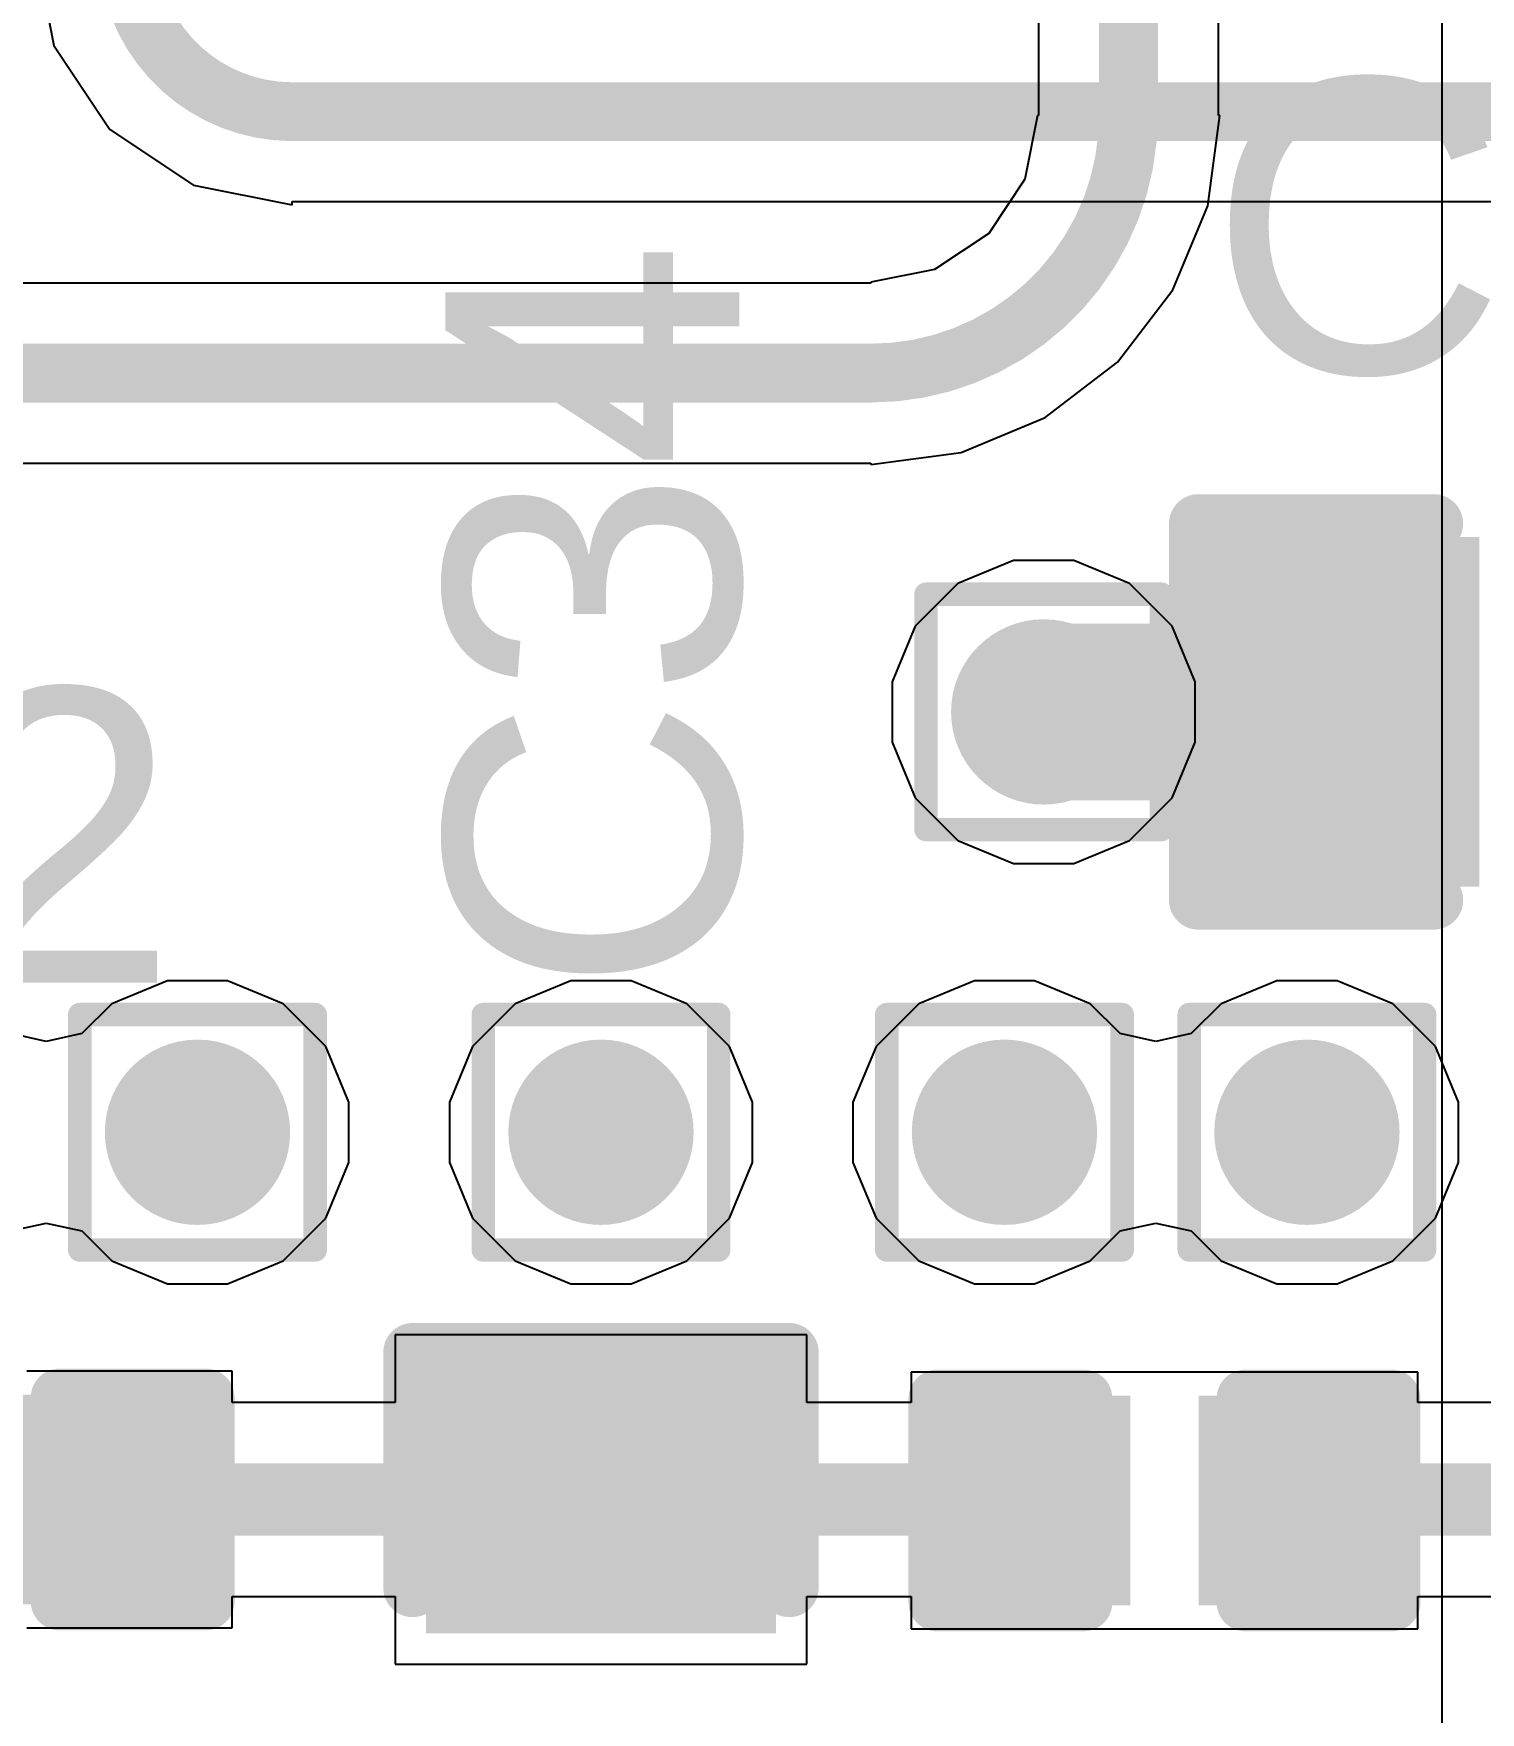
# Model space of a CAD drawing. Header units: inches. Extents: x -12 to 5355, y -7 to 5366.
# Drawn here: x 10.389 to 13.512, y 6.578 to 10.202 of the extents above; entities that cross this region are included whole.
import ezdxf

# ---------------------------------------------------------------- set-up
doc = ezdxf.new("R2010")
doc.units = ezdxf.units.IN
for name, color, linetype in [('BOTTOM LAYER', 5, 'Continuous'), ('Drill Drawing', 1, 'Continuous'), ('GROUND1', 16, 'Continuous'), ('GROUND2', 156, 'Continuous'), ('POWER', 76, 'Continuous'), ('SIGNAL', 90, 'Continuous'), ('TOP LAYER', 1, 'Continuous'), ('Top Overlay', 2, 'Continuous'), ('Top Paste', 8, 'Continuous'), ('Top Solder', 216, 'Continuous'), ('Via Holes', 16, 'Continuous')]:
    doc.layers.add(name, color=color, linetype=linetype)
doc.styles.add('Arial', font='', dxfattribs={"height": 0.2})
doc.styles.get('Arial').set_extended_font_data('Arial')

# ---------------------------------------------------------------- blocks, each defined once
blk = doc.blocks.new('C___0402_88')
at = {"layer": 'TOP LAYER'}
for points in [[(-0.6985, -0.3175), (-0.6985, 0.3175), (-0.2413, 0.3175), (-0.2413, -0.3175)], [(0.2413, -0.3175), (0.2413, 0.3175), (0.6985, 0.3175), (0.6985, -0.3175)]]:
    blk.add_hatch(color=1, dxfattribs=at).paths.add_polyline_path(points)
at = {"layer": 'Top Paste'}
for points in [[(-0.6985, -0.3175), (-0.6985, 0.3175), (-0.2413, 0.3175), (-0.2413, -0.3175)], [(0.2413, -0.3175), (0.2413, 0.3175), (0.6985, 0.3175), (0.6985, -0.3175)]]:
    blk.add_hatch(color=8, dxfattribs=at).paths.add_polyline_path(points)
at = {"layer": 'Top Solder'}
for points in [[(-0.7585, -0.3775), (-0.7585, 0.3775), (-0.1813, 0.3775), (-0.1813, -0.3775)], [(0.1813, -0.3775), (0.1813, 0.3775), (0.7585, 0.3775), (0.7585, -0.3775)]]:
    blk.add_hatch(color=216, dxfattribs=at).paths.add_polyline_path(points)
at = {"layer": 'Top Overlay'}
for points in [[(-0.7874, 0.4064, 0.127, 0.127, 0), (-0.7874, -0.4064, 0.127, 0.127, 0)], [(-0.7874, 0.4064, 0.127, 0.127, 0), (-0.2794, 0.4064, 0.127, 0.127, 0)], [(0.2794, 0.4064, 0.127, 0.127, 0), (0.7874, 0.4064, 0.127, 0.127, 0)], [(0.7874, 0.4064, 0.127, 0.127, 0), (0.7874, -0.4064, 0.127, 0.127, 0)], [(-0.7874, -0.4064, 0.127, 0.127, 0), (-0.2794, -0.4064, 0.127, 0.127, 0)], [(0.2794, -0.4064, 0.127, 0.127, 0), (0.7874, -0.4064, 0.127, 0.127, 0)]]:
    blk.add_lwpolyline(points, format="xyseb", dxfattribs=at)
for points in [[(-0.8191, 0.4064, 0.0635, 0.0635, 1), (-0.7556, 0.4064, 0.0635, 0.0635, 1)], [(-0.8191, 0.4064, 0.0635, 0.0635, 1), (-0.7556, 0.4064, 0.0635, 0.0635, 1)], [(-0.3111, 0.4064, 0.0635, 0.0635, 1), (-0.2477, 0.4064, 0.0635, 0.0635, 1)], [(0.2477, 0.4064, 0.0635, 0.0635, 1), (0.3111, 0.4064, 0.0635, 0.0635, 1)], [(0.7556, 0.4064, 0.0635, 0.0635, 1), (0.8191, 0.4064, 0.0635, 0.0635, 1)], [(0.7556, 0.4064, 0.0635, 0.0635, 1), (0.8191, 0.4064, 0.0635, 0.0635, 1)], [(-0.8191, -0.4064, 0.0635, 0.0635, 1), (-0.7556, -0.4064, 0.0635, 0.0635, 1)], [(-0.8191, -0.4064, 0.0635, 0.0635, 1), (-0.7556, -0.4064, 0.0635, 0.0635, 1)], [(-0.3111, -0.4064, 0.0635, 0.0635, 1), (-0.2477, -0.4064, 0.0635, 0.0635, 1)], [(0.2477, -0.4064, 0.0635, 0.0635, 1), (0.3111, -0.4064, 0.0635, 0.0635, 1)], [(0.7556, -0.4064, 0.0635, 0.0635, 1), (0.8191, -0.4064, 0.0635, 0.0635, 1)], [(0.7556, -0.4064, 0.0635, 0.0635, 1), (0.8191, -0.4064, 0.0635, 0.0635, 1)]]:
    blk.add_lwpolyline(points, format="xyseb", close=True, dxfattribs=at)
blk = doc.blocks.new('C___0402_120')
at = {"layer": 'TOP LAYER'}
for points in [[(-0.6985, -0.3175), (-0.6985, 0.3175), (-0.2413, 0.3175), (-0.2413, -0.3175)], [(0.2413, -0.3175), (0.2413, 0.3175), (0.6985, 0.3175), (0.6985, -0.3175)]]:
    blk.add_hatch(color=1, dxfattribs=at).paths.add_polyline_path(points)
at = {"layer": 'Top Paste'}
for points in [[(-0.6985, -0.3175), (-0.6985, 0.3175), (-0.2413, 0.3175), (-0.2413, -0.3175)], [(0.2413, -0.3175), (0.2413, 0.3175), (0.6985, 0.3175), (0.6985, -0.3175)]]:
    blk.add_hatch(color=8, dxfattribs=at).paths.add_polyline_path(points)
at = {"layer": 'Top Solder'}
for points in [[(-0.7585, -0.3775), (-0.7585, 0.3775), (-0.1813, 0.3775), (-0.1813, -0.3775)], [(0.1813, -0.3775), (0.1813, 0.3775), (0.7585, 0.3775), (0.7585, -0.3775)]]:
    blk.add_hatch(color=216, dxfattribs=at).paths.add_polyline_path(points)
at = {"layer": 'Top Overlay'}
for points in [[(-0.7874, 0.4064, 0.127, 0.127, 0), (-0.7874, -0.4064, 0.127, 0.127, 0)], [(-0.2794, 0.4064, 0.127, 0.127, 0), (-0.7874, 0.4064, 0.127, 0.127, 0)], [(0.7874, 0.4064, 0.127, 0.127, 0), (0.2794, 0.4064, 0.127, 0.127, 0)], [(0.7874, 0.4064, 0.127, 0.127, 0), (0.7874, -0.4064, 0.127, 0.127, 0)], [(-0.2794, -0.4064, 0.127, 0.127, 0), (-0.7874, -0.4064, 0.127, 0.127, 0)], [(0.7874, -0.4064, 0.127, 0.127, 0), (0.2794, -0.4064, 0.127, 0.127, 0)]]:
    blk.add_lwpolyline(points, format="xyseb", dxfattribs=at)
for points in [[(-0.8191, 0.4064, 0.0635, 0.0635, 1), (-0.7556, 0.4064, 0.0635, 0.0635, 1)], [(-0.8191, 0.4064, 0.0635, 0.0635, 1), (-0.7556, 0.4064, 0.0635, 0.0635, 1)], [(-0.3111, 0.4064, 0.0635, 0.0635, 1), (-0.2477, 0.4064, 0.0635, 0.0635, 1)], [(0.2477, 0.4064, 0.0635, 0.0635, 1), (0.3111, 0.4064, 0.0635, 0.0635, 1)], [(0.7556, 0.4064, 0.0635, 0.0635, 1), (0.8191, 0.4064, 0.0635, 0.0635, 1)], [(0.7556, 0.4064, 0.0635, 0.0635, 1), (0.8191, 0.4064, 0.0635, 0.0635, 1)], [(-0.8191, -0.4064, 0.0635, 0.0635, 1), (-0.7556, -0.4064, 0.0635, 0.0635, 1)], [(-0.8191, -0.4064, 0.0635, 0.0635, 1), (-0.7556, -0.4064, 0.0635, 0.0635, 1)], [(-0.3111, -0.4064, 0.0635, 0.0635, 1), (-0.2477, -0.4064, 0.0635, 0.0635, 1)], [(0.2477, -0.4064, 0.0635, 0.0635, 1), (0.3111, -0.4064, 0.0635, 0.0635, 1)], [(0.7556, -0.4064, 0.0635, 0.0635, 1), (0.8191, -0.4064, 0.0635, 0.0635, 1)], [(0.7556, -0.4064, 0.0635, 0.0635, 1), (0.8191, -0.4064, 0.0635, 0.0635, 1)]]:
    blk.add_lwpolyline(points, format="xyseb", close=True, dxfattribs=at)
blk = doc.blocks.new('INDC0603X03L_C_151')
at = {"layer": 'TOP LAYER'}
for points in [[(-0.4199, -0.1499), (-0.4199, 0.1501), (-0.1499, 0.1501), (-0.1499, -0.1499)], [(0.1501, -0.1499), (0.1501, 0.1501), (0.4201, 0.1501), (0.4201, -0.1499)]]:
    blk.add_hatch(color=1, dxfattribs=at).paths.add_polyline_path(points)
at = {"layer": 'Top Paste'}
for points in [[(-0.4199, -0.1499), (-0.4199, 0.1501), (-0.1499, 0.1501), (-0.1499, -0.1499)], [(0.1501, -0.1499), (0.1501, 0.1501), (0.4201, 0.1501), (0.4201, -0.1499)]]:
    blk.add_hatch(color=8, dxfattribs=at).paths.add_polyline_path(points)
at = {"layer": 'Top Solder'}
for points in [[(-0.4961, -0.2261), (-0.4961, 0.2263), (-0.0737, 0.2263), (-0.0737, -0.2261)], [(0.0739, -0.2261), (0.0739, 0.2263), (0.4963, 0.2263), (0.4963, -0.2261)]]:
    blk.add_hatch(color=216, dxfattribs=at).paths.add_polyline_path(points)
at = {"layer": 'Top Overlay'}
for points in [[(-0.1749, 0.2201, 0.125, 0.125, 0), (-0.4899, 0.2201, 0.125, 0.125, 0)], [(-0.4899, 0.2201, 0.125, 0.125, 0), (-0.4899, -0.2199, 0.125, 0.125, 0)], [(0.4901, 0.2201, 0.125, 0.125, 0), (0.1751, 0.2201, 0.125, 0.125, 0)], [(0.4901, 0.2201, 0.125, 0.125, 0), (0.4901, -0.2199, 0.125, 0.125, 0)], [(-0.1749, -0.2199, 0.125, 0.125, 0), (-0.4899, -0.2199, 0.125, 0.125, 0)], [(0.4901, -0.2199, 0.125, 0.125, 0), (0.1751, -0.2199, 0.125, 0.125, 0)]]:
    blk.add_lwpolyline(points, format="xyseb", dxfattribs=at)
for points in [[(-0.5212, 0.2201, 0.0625, 0.0625, 1), (-0.4587, 0.2201, 0.0625, 0.0625, 1)], [(-0.5212, 0.2201, 0.0625, 0.0625, 1), (-0.4587, 0.2201, 0.0625, 0.0625, 1)], [(-0.2062, 0.2201, 0.0625, 0.0625, 1), (-0.1437, 0.2201, 0.0625, 0.0625, 1)], [(0.1438, 0.2201, 0.0625, 0.0625, 1), (0.2063, 0.2201, 0.0625, 0.0625, 1)], [(0.4588, 0.2201, 0.0625, 0.0625, 1), (0.5213, 0.2201, 0.0625, 0.0625, 1)], [(0.4588, 0.2201, 0.0625, 0.0625, 1), (0.5213, 0.2201, 0.0625, 0.0625, 1)], [(-0.5212, -0.2199, 0.0625, 0.0625, 1), (-0.4587, -0.2199, 0.0625, 0.0625, 1)], [(-0.5212, -0.2199, 0.0625, 0.0625, 1), (-0.4587, -0.2199, 0.0625, 0.0625, 1)], [(-0.2062, -0.2199, 0.0625, 0.0625, 1), (-0.1437, -0.2199, 0.0625, 0.0625, 1)], [(0.1438, -0.2199, 0.0625, 0.0625, 1), (0.2063, -0.2199, 0.0625, 0.0625, 1)], [(0.4588, -0.2199, 0.0625, 0.0625, 1), (0.5213, -0.2199, 0.0625, 0.0625, 1)], [(0.4588, -0.2199, 0.0625, 0.0625, 1), (0.5213, -0.2199, 0.0625, 0.0625, 1)]]:
    blk.add_lwpolyline(points, format="xyseb", close=True, dxfattribs=at)
blk = doc.blocks.new('INDC0603X03L_C_159')
at = {"layer": 'TOP LAYER'}
for points in [[(-0.4199, -0.1499), (-0.4199, 0.1501), (-0.1499, 0.1501), (-0.1499, -0.1499)], [(0.1501, -0.1499), (0.1501, 0.1501), (0.4201, 0.1501), (0.4201, -0.1499)]]:
    blk.add_hatch(color=1, dxfattribs=at).paths.add_polyline_path(points)
at = {"layer": 'Top Paste'}
for points in [[(-0.4199, -0.1499), (-0.4199, 0.1501), (-0.1499, 0.1501), (-0.1499, -0.1499)], [(0.1501, -0.1499), (0.1501, 0.1501), (0.4201, 0.1501), (0.4201, -0.1499)]]:
    blk.add_hatch(color=8, dxfattribs=at).paths.add_polyline_path(points)
at = {"layer": 'Top Solder'}
for points in [[(-0.4961, -0.2261), (-0.4961, 0.2263), (-0.0737, 0.2263), (-0.0737, -0.2261)], [(0.0739, -0.2261), (0.0739, 0.2263), (0.4963, 0.2263), (0.4963, -0.2261)]]:
    blk.add_hatch(color=216, dxfattribs=at).paths.add_polyline_path(points)
at = {"layer": 'Top Overlay'}
for points in [[(-0.1749, 0.2201, 0.125, 0.125, 0), (-0.4899, 0.2201, 0.125, 0.125, 0)], [(-0.4899, 0.2201, 0.125, 0.125, 0), (-0.4899, -0.2199, 0.125, 0.125, 0)], [(0.4901, 0.2201, 0.125, 0.125, 0), (0.1751, 0.2201, 0.125, 0.125, 0)], [(0.4901, 0.2201, 0.125, 0.125, 0), (0.4901, -0.2199, 0.125, 0.125, 0)], [(-0.1749, -0.2199, 0.125, 0.125, 0), (-0.4899, -0.2199, 0.125, 0.125, 0)], [(0.4901, -0.2199, 0.125, 0.125, 0), (0.1751, -0.2199, 0.125, 0.125, 0)]]:
    blk.add_lwpolyline(points, format="xyseb", dxfattribs=at)
for points in [[(-0.5212, 0.2201, 0.0625, 0.0625, 1), (-0.4587, 0.2201, 0.0625, 0.0625, 1)], [(-0.5212, 0.2201, 0.0625, 0.0625, 1), (-0.4587, 0.2201, 0.0625, 0.0625, 1)], [(-0.2062, 0.2201, 0.0625, 0.0625, 1), (-0.1437, 0.2201, 0.0625, 0.0625, 1)], [(0.1438, 0.2201, 0.0625, 0.0625, 1), (0.2063, 0.2201, 0.0625, 0.0625, 1)], [(0.4588, 0.2201, 0.0625, 0.0625, 1), (0.5213, 0.2201, 0.0625, 0.0625, 1)], [(0.4588, 0.2201, 0.0625, 0.0625, 1), (0.5213, 0.2201, 0.0625, 0.0625, 1)], [(-0.5212, -0.2199, 0.0625, 0.0625, 1), (-0.4587, -0.2199, 0.0625, 0.0625, 1)], [(-0.5212, -0.2199, 0.0625, 0.0625, 1), (-0.4587, -0.2199, 0.0625, 0.0625, 1)], [(-0.2062, -0.2199, 0.0625, 0.0625, 1), (-0.1437, -0.2199, 0.0625, 0.0625, 1)], [(0.1438, -0.2199, 0.0625, 0.0625, 1), (0.2063, -0.2199, 0.0625, 0.0625, 1)], [(0.4588, -0.2199, 0.0625, 0.0625, 1), (0.5213, -0.2199, 0.0625, 0.0625, 1)], [(0.4588, -0.2199, 0.0625, 0.0625, 1), (0.5213, -0.2199, 0.0625, 0.0625, 1)]]:
    blk.add_lwpolyline(points, format="xyseb", close=True, dxfattribs=at)

msp = doc.modelspace()

# ---------------------------------------------------------------- hatches: boundary and pattern name
at = {"layer": 'BOTTOM LAYER'}
h = msp.add_hatch(color=5, dxfattribs=at)
edge = h.paths.add_edge_path()
edge.add_arc((12.5693, 8.7376), 0.2, 0, 360)
h = msp.add_hatch(color=5, dxfattribs=at)
edge = h.paths.add_edge_path()
edge.add_arc((10.7428, 7.8304), 0.2, 0, 360)
h = msp.add_hatch(color=5, dxfattribs=at)
edge = h.paths.add_edge_path()
edge.add_arc((11.6137, 7.8304), 0.2, 0, 360)
h = msp.add_hatch(color=5, dxfattribs=at)
edge = h.paths.add_edge_path()
edge.add_arc((12.4846, 7.8304), 0.2, 0, 360)
h = msp.add_hatch(color=5, dxfattribs=at)
edge = h.paths.add_edge_path()
edge.add_arc((13.1374, 7.8304), 0.2, 0, 360)
at = {"layer": 'GROUND1'}
h = msp.add_hatch(color=16, dxfattribs=at)
edge = h.paths.add_edge_path()
edge.add_arc((12.5693, 8.7376), 0.2, 0, 360)
h = msp.add_hatch(color=16, dxfattribs=at)
edge = h.paths.add_edge_path()
edge.add_arc((10.7428, 7.8304), 0.2, 0, 360)
h = msp.add_hatch(color=16, dxfattribs=at)
edge = h.paths.add_edge_path()
edge.add_arc((11.6137, 7.8304), 0.2, 0, 360)
h = msp.add_hatch(color=16, dxfattribs=at)
edge = h.paths.add_edge_path()
edge.add_arc((12.4846, 7.8304), 0.2, 0, 360)
h = msp.add_hatch(color=16, dxfattribs=at)
edge = h.paths.add_edge_path()
edge.add_arc((13.1374, 7.8304), 0.2, 0, 360)
at = {"layer": 'GROUND2'}
h = msp.add_hatch(color=156, dxfattribs=at)
edge = h.paths.add_edge_path()
edge.add_arc((12.5693, 8.7376), 0.2, 0, 360)
h = msp.add_hatch(color=156, dxfattribs=at)
edge = h.paths.add_edge_path()
edge.add_arc((10.7428, 7.8304), 0.2, 0, 360)
h = msp.add_hatch(color=156, dxfattribs=at)
edge = h.paths.add_edge_path()
edge.add_arc((11.6137, 7.8304), 0.2, 0, 360)
h = msp.add_hatch(color=156, dxfattribs=at)
edge = h.paths.add_edge_path()
edge.add_arc((12.4846, 7.8304), 0.2, 0, 360)
h = msp.add_hatch(color=156, dxfattribs=at)
edge = h.paths.add_edge_path()
edge.add_arc((13.1374, 7.8304), 0.2, 0, 360)
at = {"layer": 'POWER'}
h = msp.add_hatch(color=76, dxfattribs=at)
edge = h.paths.add_edge_path()
edge.add_arc((12.5693, 8.7376), 0.2, 0, 360)
h = msp.add_hatch(color=76, dxfattribs=at)
edge = h.paths.add_edge_path()
edge.add_arc((10.7428, 7.8304), 0.2, 0, 360)
h = msp.add_hatch(color=76, dxfattribs=at)
edge = h.paths.add_edge_path()
edge.add_arc((11.6137, 7.8304), 0.2, 0, 360)
h = msp.add_hatch(color=76, dxfattribs=at)
edge = h.paths.add_edge_path()
edge.add_arc((12.4846, 7.8304), 0.2, 0, 360)
h = msp.add_hatch(color=76, dxfattribs=at)
edge = h.paths.add_edge_path()
edge.add_arc((13.1374, 7.8304), 0.2, 0, 360)
at = {"layer": 'SIGNAL'}
h = msp.add_hatch(color=90, dxfattribs=at)
edge = h.paths.add_edge_path()
edge.add_arc((12.5693, 8.7376), 0.2, 0, 360)
h = msp.add_hatch(color=90, dxfattribs=at)
edge = h.paths.add_edge_path()
edge.add_arc((10.7428, 7.8304), 0.2, 0, 360)
h = msp.add_hatch(color=90, dxfattribs=at)
edge = h.paths.add_edge_path()
edge.add_arc((11.6137, 7.8304), 0.2, 0, 360)
h = msp.add_hatch(color=90, dxfattribs=at)
edge = h.paths.add_edge_path()
edge.add_arc((12.4846, 7.8304), 0.2, 0, 360)
h = msp.add_hatch(color=90, dxfattribs=at)
edge = h.paths.add_edge_path()
edge.add_arc((13.1374, 7.8304), 0.2, 0, 360)
at = {"layer": 'TOP LAYER'}
h = msp.add_hatch(color=1, dxfattribs=at)
edge = h.paths.add_edge_path()
edge.add_arc((12.5693, 8.7376), 0.2, 0, 360)
h = msp.add_hatch(color=1, dxfattribs=at)
edge = h.paths.add_edge_path()
edge.add_arc((10.7428, 7.8304), 0.2, 0, 360)
h = msp.add_hatch(color=1, dxfattribs=at)
edge = h.paths.add_edge_path()
edge.add_arc((11.6137, 7.8304), 0.2, 0, 360)
h = msp.add_hatch(color=1, dxfattribs=at)
edge = h.paths.add_edge_path()
edge.add_arc((12.4846, 7.8304), 0.2, 0, 360)
h = msp.add_hatch(color=1, dxfattribs=at)
edge = h.paths.add_edge_path()
edge.add_arc((13.1374, 7.8304), 0.2, 0, 360)
at = {"layer": 'Via Holes'}
h = msp.add_hatch(color=7, dxfattribs=at)
edge = h.paths.add_edge_path()
edge.add_arc((12.5693, 8.7376), 0.1, 0, 360)
h = msp.add_hatch(color=7, dxfattribs=at)
edge = h.paths.add_edge_path()
edge.add_arc((10.7428, 7.8304), 0.1, 0, 360)
h = msp.add_hatch(color=7, dxfattribs=at)
edge = h.paths.add_edge_path()
edge.add_arc((11.6137, 7.8304), 0.1, 0, 360)
h = msp.add_hatch(color=7, dxfattribs=at)
edge = h.paths.add_edge_path()
edge.add_arc((12.4846, 7.8304), 0.1, 0, 360)
h = msp.add_hatch(color=7, dxfattribs=at)
edge = h.paths.add_edge_path()
edge.add_arc((13.1374, 7.8304), 0.1, 0, 360)

# ---------------------------------------------------------------- linework, layer by layer
at = {"layer": 'BOTTOM LAYER'}
for p, q in [((10.3906, 10.3886), (10.433, 10.1755)), ((10.433, 10.1755), (10.5537, 9.9949)), ((10.5537, 9.9949), (10.7343, 9.8742)), ((10.7343, 9.8742), (10.9474, 9.8318)), ((10.9474, 9.8318), (10.9474, 9.8388)), ((10.9474, 9.8388), (14.6323, 9.8388))]:
    msp.add_line(p, q, dxfattribs=at)
for points in [[(10.9474, 10.033, 0.127, 0.127, -0.414214), (10.5918, 10.3886, 0.127, 0.127, 0)], [(10.9474, 10.033, 0.127, 0.127, 0), (16.764, 10.033, 0.127, 0.127, 0)]]:
    msp.add_lwpolyline(points, format="xyseb", dxfattribs=at)
msp.add_lwpolyline([(10.9156, 10.033, 0.0635, 0.0635, 1), (10.9792, 10.033, 0.0635, 0.0635, 1)], format="xyseb", close=True, dxfattribs=at)
msp.add_lwpolyline([(10.9156, 10.033, 0.0635, 0.0635, 1), (10.9792, 10.033, 0.0635, 0.0635, 1)], format="xyseb", close=True, dxfattribs=at)
at = {"layer": 'Drill Drawing'}
for points in [[(12.3153, 8.9916, 0.0508, 0.0508, 0), (12.8233, 8.9916, 0.0508, 0.0508, 0)], [(12.3153, 8.4836, 0.0508, 0.0508, 0), (12.3153, 8.9916, 0.0508, 0.0508, 0)], [(12.8233, 8.4836, 0.0508, 0.0508, 0), (12.8233, 8.9916, 0.0508, 0.0508, 0)], [(12.3153, 8.4836, 0.0508, 0.0508, 0), (12.8233, 8.4836, 0.0508, 0.0508, 0)], [(10.4888, 8.0844, 0.0508, 0.0508, 0), (10.9968, 8.0844, 0.0508, 0.0508, 0)], [(10.4888, 7.5764, 0.0508, 0.0508, 0), (10.4888, 8.0844, 0.0508, 0.0508, 0)], [(10.9968, 7.5764, 0.0508, 0.0508, 0), (10.9968, 8.0844, 0.0508, 0.0508, 0)], [(11.3597, 8.0844, 0.0508, 0.0508, 0), (11.8677, 8.0844, 0.0508, 0.0508, 0)], [(11.3597, 7.5764, 0.0508, 0.0508, 0), (11.3597, 8.0844, 0.0508, 0.0508, 0)], [(11.8677, 7.5764, 0.0508, 0.0508, 0), (11.8677, 8.0844, 0.0508, 0.0508, 0)], [(12.2306, 8.0844, 0.0508, 0.0508, 0), (12.7386, 8.0844, 0.0508, 0.0508, 0)], [(12.2306, 7.5764, 0.0508, 0.0508, 0), (12.2306, 8.0844, 0.0508, 0.0508, 0)], [(12.7386, 7.5764, 0.0508, 0.0508, 0), (12.7386, 8.0844, 0.0508, 0.0508, 0)], [(12.8834, 8.0844, 0.0508, 0.0508, 0), (13.3914, 8.0844, 0.0508, 0.0508, 0)], [(12.8834, 7.5764, 0.0508, 0.0508, 0), (12.8834, 8.0844, 0.0508, 0.0508, 0)], [(13.3914, 7.5764, 0.0508, 0.0508, 0), (13.3914, 8.0844, 0.0508, 0.0508, 0)], [(10.4888, 7.5764, 0.0508, 0.0508, 0), (10.9968, 7.5764, 0.0508, 0.0508, 0)], [(11.3597, 7.5764, 0.0508, 0.0508, 0), (11.8677, 7.5764, 0.0508, 0.0508, 0)], [(12.2306, 7.5764, 0.0508, 0.0508, 0), (12.7386, 7.5764, 0.0508, 0.0508, 0)], [(12.8834, 7.5764, 0.0508, 0.0508, 0), (13.3914, 7.5764, 0.0508, 0.0508, 0)]]:
    msp.add_lwpolyline(points, format="xyseb", dxfattribs=at)
for points in [[(12.3026, 8.9916, 0.0254, 0.0254, 1), (12.328, 8.9916, 0.0254, 0.0254, 1)], [(12.3026, 8.9916, 0.0254, 0.0254, 1), (12.328, 8.9916, 0.0254, 0.0254, 1)], [(12.8106, 8.9916, 0.0254, 0.0254, 1), (12.836, 8.9916, 0.0254, 0.0254, 1)], [(12.8106, 8.9916, 0.0254, 0.0254, 1), (12.836, 8.9916, 0.0254, 0.0254, 1)], [(12.3026, 8.4836, 0.0254, 0.0254, 1), (12.328, 8.4836, 0.0254, 0.0254, 1)], [(12.3026, 8.4836, 0.0254, 0.0254, 1), (12.328, 8.4836, 0.0254, 0.0254, 1)], [(12.8106, 8.4836, 0.0254, 0.0254, 1), (12.836, 8.4836, 0.0254, 0.0254, 1)], [(12.8106, 8.4836, 0.0254, 0.0254, 1), (12.836, 8.4836, 0.0254, 0.0254, 1)], [(10.4761, 8.0844, 0.0254, 0.0254, 1), (10.5015, 8.0844, 0.0254, 0.0254, 1)], [(10.4761, 8.0844, 0.0254, 0.0254, 1), (10.5015, 8.0844, 0.0254, 0.0254, 1)], [(10.9841, 8.0844, 0.0254, 0.0254, 1), (11.0095, 8.0844, 0.0254, 0.0254, 1)], [(10.9841, 8.0844, 0.0254, 0.0254, 1), (11.0095, 8.0844, 0.0254, 0.0254, 1)], [(11.347, 8.0844, 0.0254, 0.0254, 1), (11.3724, 8.0844, 0.0254, 0.0254, 1)], [(11.347, 8.0844, 0.0254, 0.0254, 1), (11.3724, 8.0844, 0.0254, 0.0254, 1)], [(11.855, 8.0844, 0.0254, 0.0254, 1), (11.8804, 8.0844, 0.0254, 0.0254, 1)], [(11.855, 8.0844, 0.0254, 0.0254, 1), (11.8804, 8.0844, 0.0254, 0.0254, 1)], [(12.2179, 8.0844, 0.0254, 0.0254, 1), (12.2433, 8.0844, 0.0254, 0.0254, 1)], [(12.2179, 8.0844, 0.0254, 0.0254, 1), (12.2433, 8.0844, 0.0254, 0.0254, 1)], [(12.7259, 8.0844, 0.0254, 0.0254, 1), (12.7513, 8.0844, 0.0254, 0.0254, 1)], [(12.7259, 8.0844, 0.0254, 0.0254, 1), (12.7513, 8.0844, 0.0254, 0.0254, 1)], [(12.8707, 8.0844, 0.0254, 0.0254, 1), (12.8961, 8.0844, 0.0254, 0.0254, 1)], [(12.8707, 8.0844, 0.0254, 0.0254, 1), (12.8961, 8.0844, 0.0254, 0.0254, 1)], [(13.3787, 8.0844, 0.0254, 0.0254, 1), (13.4041, 8.0844, 0.0254, 0.0254, 1)], [(13.3787, 8.0844, 0.0254, 0.0254, 1), (13.4041, 8.0844, 0.0254, 0.0254, 1)], [(10.4761, 7.5764, 0.0254, 0.0254, 1), (10.5015, 7.5764, 0.0254, 0.0254, 1)], [(10.4761, 7.5764, 0.0254, 0.0254, 1), (10.5015, 7.5764, 0.0254, 0.0254, 1)], [(10.9841, 7.5764, 0.0254, 0.0254, 1), (11.0095, 7.5764, 0.0254, 0.0254, 1)], [(10.9841, 7.5764, 0.0254, 0.0254, 1), (11.0095, 7.5764, 0.0254, 0.0254, 1)], [(11.347, 7.5764, 0.0254, 0.0254, 1), (11.3724, 7.5764, 0.0254, 0.0254, 1)], [(11.347, 7.5764, 0.0254, 0.0254, 1), (11.3724, 7.5764, 0.0254, 0.0254, 1)], [(11.855, 7.5764, 0.0254, 0.0254, 1), (11.8804, 7.5764, 0.0254, 0.0254, 1)], [(11.855, 7.5764, 0.0254, 0.0254, 1), (11.8804, 7.5764, 0.0254, 0.0254, 1)], [(12.2179, 7.5764, 0.0254, 0.0254, 1), (12.2433, 7.5764, 0.0254, 0.0254, 1)], [(12.2179, 7.5764, 0.0254, 0.0254, 1), (12.2433, 7.5764, 0.0254, 0.0254, 1)], [(12.7259, 7.5764, 0.0254, 0.0254, 1), (12.7513, 7.5764, 0.0254, 0.0254, 1)], [(12.7259, 7.5764, 0.0254, 0.0254, 1), (12.7513, 7.5764, 0.0254, 0.0254, 1)], [(12.8707, 7.5764, 0.0254, 0.0254, 1), (12.8961, 7.5764, 0.0254, 0.0254, 1)], [(12.8707, 7.5764, 0.0254, 0.0254, 1), (12.8961, 7.5764, 0.0254, 0.0254, 1)], [(13.3787, 7.5764, 0.0254, 0.0254, 1), (13.4041, 7.5764, 0.0254, 0.0254, 1)], [(13.3787, 7.5764, 0.0254, 0.0254, 1), (13.4041, 7.5764, 0.0254, 0.0254, 1)]]:
    msp.add_lwpolyline(points, format="xyseb", close=True, dxfattribs=at)
at = {"layer": 'POWER'}
for p, q in [((12.5043, 9.0646), (12.3841, 9.0148)), ((12.6343, 9.0646), (12.5043, 9.0646)), ((12.7545, 9.0148), (12.6343, 9.0646)), ((12.3841, 9.0148), (12.2921, 8.9228)), ((12.8465, 8.9228), (12.7545, 9.0148)), ((12.2921, 8.9228), (12.2423, 8.8026)), ((12.8963, 8.8026), (12.8465, 8.9228)), ((12.2423, 8.8026), (12.2423, 8.6726)), ((12.8963, 8.6726), (12.8963, 8.8026)), ((12.2423, 8.6726), (12.2921, 8.5524)), ((12.8465, 8.5524), (12.8963, 8.6726)), ((12.2921, 8.5524), (12.3841, 8.4604)), ((12.7545, 8.4604), (12.8465, 8.5524)), ((12.3841, 8.4604), (12.5043, 8.4106)), ((12.6343, 8.4106), (12.7545, 8.4604)), ((12.5043, 8.4106), (12.6343, 8.4106)), ((10.6778, 8.1574), (10.5576, 8.1076)), ((10.8078, 8.1574), (10.6778, 8.1574)), ((10.928, 8.1076), (10.8078, 8.1574)), ((11.5487, 8.1574), (11.4285, 8.1076)), ((11.6787, 8.1574), (11.5487, 8.1574)), ((11.7989, 8.1076), (11.6787, 8.1574)), ((12.4196, 8.1574), (12.2994, 8.1076)), ((12.5496, 8.1574), (12.4196, 8.1574)), ((12.6698, 8.1076), (12.5496, 8.1574)), ((13.0723, 8.1574), (12.9521, 8.1076)), ((13.2024, 8.1574), (13.0723, 8.1574)), ((13.3226, 8.1076), (13.2024, 8.1574)), ((10.5576, 8.1076), (10.4932, 8.0433)), ((11.02, 8.0156), (10.928, 8.1076)), ((11.4285, 8.1076), (11.3365, 8.0156)), ((11.8909, 8.0156), (11.7989, 8.1076)), ((12.2994, 8.1076), (12.2074, 8.0156)), ((12.7342, 8.0433), (12.6698, 8.1076)), ((12.9521, 8.1076), (12.8878, 8.0433)), ((13.4146, 8.0156), (13.3226, 8.1076)), ((10.4164, 8.0264), (10.3396, 8.0433)), ((10.4932, 8.0433), (10.4164, 8.0264)), ((11.0698, 7.8954), (11.02, 8.0156)), ((11.3365, 8.0156), (11.2867, 7.8954)), ((11.9407, 7.8954), (11.8909, 8.0156)), ((12.2074, 8.0156), (12.1576, 7.8954)), ((12.811, 8.0264), (12.7342, 8.0433)), ((12.8878, 8.0433), (12.811, 8.0264)), ((13.4644, 7.8954), (13.4146, 8.0156)), ((11.0698, 7.7654), (11.0698, 7.8954)), ((11.2867, 7.8954), (11.2867, 7.7654)), ((11.9407, 7.7654), (11.9407, 7.8954)), ((12.1576, 7.8954), (12.1576, 7.7654)), ((13.4644, 7.7654), (13.4644, 7.8954)), ((11.02, 7.6452), (11.0698, 7.7654)), ((11.2867, 7.7654), (11.3365, 7.6452)), ((11.8909, 7.6452), (11.9407, 7.7654)), ((12.1576, 7.7654), (12.2074, 7.6452)), ((13.4146, 7.6452), (13.4644, 7.7654)), ((10.928, 7.5532), (11.02, 7.6452)), ((11.3365, 7.6452), (11.4285, 7.5532)), ((11.7989, 7.5532), (11.8909, 7.6452)), ((12.2074, 7.6452), (12.2994, 7.5532)), ((13.3226, 7.5532), (13.4146, 7.6452)), ((10.3396, 7.6175), (10.4164, 7.6344)), ((10.4164, 7.6344), (10.4932, 7.6175)), ((10.4932, 7.6175), (10.5576, 7.5532)), ((12.6698, 7.5532), (12.7342, 7.6175)), ((12.7342, 7.6175), (12.811, 7.6344)), ((12.811, 7.6344), (12.8878, 7.6175)), ((12.8878, 7.6175), (12.9521, 7.5532)), ((10.5576, 7.5532), (10.6778, 7.5034)), ((10.8078, 7.5034), (10.928, 7.5532)), ((11.4285, 7.5532), (11.5487, 7.5034)), ((11.6787, 7.5034), (11.7989, 7.5532)), ((12.2994, 7.5532), (12.4196, 7.5034)), ((12.5496, 7.5034), (12.6698, 7.5532)), ((12.9521, 7.5532), (13.0723, 7.5034)), ((13.2024, 7.5034), (13.3226, 7.5532)), ((10.6778, 7.5034), (10.8078, 7.5034)), ((11.5487, 7.5034), (11.6787, 7.5034)), ((12.4196, 7.5034), (12.5496, 7.5034)), ((13.0723, 7.5034), (13.2024, 7.5034))]:
    msp.add_line(p, q, dxfattribs=at)
at = {"layer": 'SIGNAL'}
for p, q in [((12.9463, 10.0248), (12.9463, 34.2307)), ((12.5579, 21.3777), (12.5579, 10.0248)), ((13.4286, 10.2639), (13.4286, 1.7085)), ((12.5558, 10.0248), (12.5284, 9.8871)), ((12.5579, 10.0248), (12.5558, 10.0248)), ((12.9234, 9.8299), (12.9491, 10.0248)), ((12.9491, 10.0248), (12.9463, 10.0248)), ((12.5284, 9.8871), (12.4505, 9.7704)), ((12.8482, 9.6483), (12.9234, 9.8299)), ((12.4505, 9.7704), (12.3338, 9.6925)), ((12.3338, 9.6925), (12.1962, 9.6651)), ((12.1962, 9.663), (10.0091, 9.663)), ((12.1962, 9.6651), (12.1962, 9.663)), ((12.7285, 9.4924), (12.8482, 9.6483)), ((12.5726, 9.3727), (12.7285, 9.4924)), ((12.391, 9.2975), (12.5726, 9.3727)), ((12.1962, 9.2719), (12.391, 9.2975)), ((10.0091, 9.2746), (12.1962, 9.2746)), ((12.1962, 9.2746), (12.1962, 9.2719))]:
    msp.add_line(p, q, dxfattribs=at)
for points in [[(12.7521, 10.0248, 0.127, 0.127, 0), (12.7521, 44.5092, 0.127, 0.127, 0)], [(12.7521, 10.0248, 0.127, 0.127, -0.414214), (12.1962, 9.4688, 0.127, 0.127, 0)], [(9.7409, 9.4688, 0.127, 0.127, 0), (12.1962, 9.4688, 0.127, 0.127, 0)]]:
    msp.add_lwpolyline(points, format="xyseb", dxfattribs=at)
for points in [[(12.7204, 10.0248, 0.0635, 0.0635, 1), (12.7839, 10.0248, 0.0635, 0.0635, 1)], [(12.7204, 10.0248, 0.0635, 0.0635, 1), (12.7839, 10.0248, 0.0635, 0.0635, 1)], [(12.1644, 9.4688, 0.0635, 0.0635, 1), (12.2279, 9.4688, 0.0635, 0.0635, 1)], [(12.1644, 9.4688, 0.0635, 0.0635, 1), (12.2279, 9.4688, 0.0635, 0.0635, 1)]]:
    msp.add_lwpolyline(points, format="xyseb", close=True, dxfattribs=at)
at = {"layer": 'TOP LAYER'}
for p, q in [((12.0582, 7.3935), (11.1692, 7.3935)), ((11.1692, 7.3935), (11.1692, 7.2473)), ((12.0582, 7.2473), (12.0582, 7.3935)), ((10.8174, 7.3149), (10.3744, 7.3149)), ((10.8174, 7.2473), (10.8174, 7.3149)), ((12.7259, 7.3127), (12.2829, 7.3127)), ((12.2829, 7.3127), (12.2829, 7.2473)), ((12.8069, 7.3127), (12.7259, 7.3127)), ((12.9339, 7.3127), (12.8069, 7.3127)), ((13.3769, 7.3127), (12.9339, 7.3127)), ((13.3769, 7.2473), (13.3769, 7.3127)), ((11.1692, 7.2473), (10.8174, 7.2473)), ((12.2829, 7.2473), (12.0582, 7.2473)), ((13.6017, 7.2473), (13.3769, 7.2473)), ((10.8174, 6.7609), (10.8174, 6.8285)), ((10.8174, 6.8285), (11.1692, 6.8285)), ((11.1692, 6.8285), (11.1692, 6.6823)), ((12.0582, 6.6823), (12.0582, 6.8285)), ((12.0582, 6.8285), (12.2829, 6.8285)), ((12.2829, 6.8285), (12.2829, 6.7587)), ((13.3769, 6.7587), (13.3769, 6.8285)), ((13.3769, 6.8285), (13.6017, 6.8285)), ((10.3744, 6.7609), (10.8174, 6.7609)), ((12.2829, 6.7587), (12.7259, 6.7587)), ((12.7259, 6.7587), (12.8529, 6.7587)), ((12.8529, 6.7587), (12.9339, 6.7587)), ((12.9339, 6.7587), (13.3769, 6.7587)), ((11.1692, 6.6823), (12.0582, 6.6823))]:
    msp.add_line(p, q, dxfattribs=at)
for points in [[(12.5693, 8.7376, 0.381, 0.381, 0), (13.2207, 8.7376, 0.381, 0.381, 0)], [(13.2207, 8.7376, 0.381, 0.381, 0), (13.2247, 8.7376, 0.381, 0.381, 0)], [(10.5554, 7.0379, 0.1567, 0.1567, 0), (11.6137, 7.0379, 0.1567, 0.1567, 0)], [(11.6137, 7.0379, 0.1567, 0.1567, 0), (12.5449, 7.0379, 0.1567, 0.1567, 0)], [(13.1149, 7.0357, 0.1567, 0.1567, 0), (13.1171, 7.0379, 0.1567, 0.1567, 0)], [(13.1171, 7.0379, 0.1567, 0.1567, 0), (14.0462, 7.0379, 0.1567, 0.1567, 0)]]:
    msp.add_lwpolyline(points, format="xyseb", dxfattribs=at)
for points in [[(12.4741, 8.7376, 0.1905, 0.1905, 1), (12.6646, 8.7376, 0.1905, 0.1905, 1)], [(13.1255, 8.7376, 0.1905, 0.1905, 1), (13.316, 8.7376, 0.1905, 0.1905, 1)], [(13.1255, 8.7376, 0.1905, 0.1905, 1), (13.316, 8.7376, 0.1905, 0.1905, 1)], [(13.1294, 8.7376, 0.1905, 0.1905, 1), (13.3199, 8.7376, 0.1905, 0.1905, 1)], [(10.5163, 7.0379, 0.0783, 0.0783, 1), (10.5946, 7.0379, 0.0783, 0.0783, 1)], [(11.5745, 7.0379, 0.0783, 0.0783, 1), (11.6529, 7.0379, 0.0783, 0.0783, 1)], [(11.5745, 7.0379, 0.0783, 0.0783, 1), (11.6529, 7.0379, 0.0783, 0.0783, 1)], [(12.5058, 7.0379, 0.0783, 0.0783, 1), (12.5841, 7.0379, 0.0783, 0.0783, 1)], [(13.0758, 7.0357, 0.0783, 0.0783, 1), (13.1541, 7.0357, 0.0783, 0.0783, 1)], [(13.0779, 7.0379, 0.0783, 0.0783, 1), (13.1563, 7.0379, 0.0783, 0.0783, 1)], [(13.0779, 7.0379, 0.0783, 0.0783, 1), (13.1563, 7.0379, 0.0783, 0.0783, 1)]]:
    msp.add_lwpolyline(points, format="xyseb", close=True, dxfattribs=at)

# ---------------------------------------------------------------- block references
for name, p, rotation in [('C___0402_120', (13.6906, 8.7376), 180), ('C___0402_88', (11.6137, 6.568), 90), ('INDC0603X03L_C_151', (10.2705, 7.038), 180), ('INDC0603X03L_C_159', (12.83, 7.0358), 180)]:
    msp.add_blockref(name, p, dxfattribs=dict(rotation=rotation))

# ---------------------------------------------------------------- texts
at = {"layer": 'Top Overlay', "style": 'Arial'}
for s, p in [('C37', (12.9259, 9.4691)), ('L12', (9.2202, 8.1534))]:
    msp.add_text(s, height=0.635, dxfattribs=at).set_placement(p)
msp.add_text('C34', height=0.635, rotation=90, dxfattribs=at).set_placement((11.9126, 8.128))

doc.saveas('drawing.dxf')
